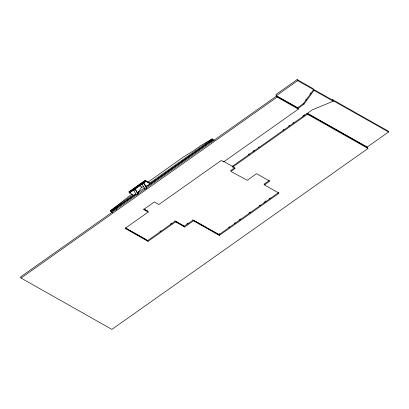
<?xml version="1.0" encoding="UTF-8"?>
<svg xmlns="http://www.w3.org/2000/svg" width="409" height="409" viewBox="0 0 409 409"><rect width="100%" height="100%" fill="white"/><g stroke="black" fill="none" stroke-linecap="round" stroke-linejoin="round"><path stroke-width="0.61" d="M136.355 195.067L133.661 190.159L133.988 189.674M138.242 192.281L141.785 187.051L143.493 186.662M305.63 100.047L306.377 99.024M310.088 93.906L310.83 92.884M297.732 108.579L303.979 104.167L314.005 90.348L313.049 88.6L297.113 79.597L275.773 94.673L276.351 95.721L297.578 107.72L303.596 103.467L313.621 89.648L297.691 80.645L297.113 79.597M115.082 210.17L114.505 209.045M209.009 142.286L210.584 141.166L211.3 141.57L210.175 141.683M112.051 212.363L110.951 211.739L110.43 210.793L131.949 194.05M112.746 212.624L111.1 211.693L114.586 208.979M111.1 211.693L136.079 193.932M137.092 193.16L138.615 192M134.045 195.482L129.459 192.884L128.937 191.939L145.297 180.379L149.842 182.946L150.364 183.892L212.675 139.868L213.774 140.492M129.484 192.905L145.849 181.34L129.459 192.884M128.937 191.939L145.297 180.379L145.819 181.325L150.41 183.922L212.619 139.965L213.713 140.584M147.761 182.302L183.452 156.944L193.227 150.941L200.599 145.732L212.153 138.922L214.352 140.164M110.43 210.793L132.966 194.868M149.842 182.946L212.153 138.922L212.675 139.868M114.479 209.071L125.757 201.1M126.8 200.364L131.483 197.061M132.521 196.325L135.64 194.122M137.204 193.017L144.484 187.869M145.947 186.841L156.453 179.413M157.393 178.753L177.271 164.709M178.247 164.019L192.879 153.682M193.886 152.966L207.971 143.017M110.951 211.739L133.999 195.456M276.351 95.721L297.691 80.645M232.169 165.977L232.741 167.025L235.155 168.385L230.886 171.402L247.235 180.303L256.576 173.707L269.73 181.141L264.393 184.914L279.066 193.201L219.311 235.42L193.447 220.804L184.643 227.026L175.558 221.888L148.022 241.346L125.093 228.386L148.206 212.056L143.661 209.49L154.331 201.949L158.876 204.52L221.187 160.492L223.657 161.887L298.35 109.116L297.772 108.068L276.54 96.069L20.45 277.005L21.028 278.054L111.887 329.403L367.977 148.467L367.4 147.419L306.857 113.206L307.435 114.254L367.977 148.467M21.028 278.054L277.118 97.117L298.35 109.116M248.248 154.617L249.286 153.881M252.915 151.32L254.47 150.221M258.105 147.654L259.137 146.918M282.997 130.062L284.035 129.331M288.703 126.033L289.741 125.297M292.854 123.099L293.892 122.368M302.711 116.136L304.787 114.673M232.358 166.325L312.364 109.801L333.217 101.202L332.256 99.459L387.972 130.946L388.55 131.995L367.21 147.071L307.22 113.17M232.741 167.025L307.435 114.254M230.502 170.706L234.771 167.69M159.914 231.489L160.952 230.753M170.308 224.147L171.862 223.043M186.657 224.147L188.212 223.048M269.347 180.446L264.01 184.214L265.098 184.827M210.482 229.71L218.733 234.372L219.776 233.641M228.605 227.399L229.648 226.663M234.321 223.36L235.364 222.629M238.999 220.057L240.558 218.953M248.871 213.084L250.431 211.98M259.265 205.737L260.303 205.006M263.938 202.435L266.019 200.967M269.137 198.764L270.175 198.028M278.682 192.506L218.927 234.725L193.063 220.103L184.26 226.325L175.175 221.192L147.639 240.645L125.256 227.997M147.306 185.865L150.41 183.922M210.43 141.258L212.619 139.965M142.971 183.329L143.646 183.176L144.392 183.595L146.78 187.941M145.205 186.274L147.485 185.752M313.432 89.3L332.64 100.154M332.834 100.507L388.55 131.995M314.005 90.348L333.217 101.202M223.493 161.315L233.161 166.78M142.639 183.994L142.097 183.948L145.123 189.454M139.469 185.742L142.107 187.235M194.52 220.691L207.179 227.844M208.278 228.467L209.377 229.086M133.661 190.159L134.403 190.579M175.517 221.141L178.723 222.956M179.791 223.559L184.065 225.978L184.643 227.026M144.602 209.301L145.609 209.868M146.621 210.441L147.629 211.013L148.206 212.056M143.784 209.076L147.823 211.361M125.609 227.956L128.339 229.5M129.433 230.114L146.356 239.679M303.401 103.119L303.979 104.167M276.54 96.069L277.118 97.117M210.569 141.182L211.177 142.276M218.733 234.372L219.311 235.42M192.869 219.756L193.447 220.804M174.98 220.84L175.558 221.888M143.646 183.176L146.632 188.61M138.201 193.892L135.2 188.805L134.98 188.973L138.012 194.479M147.444 240.298L148.022 241.346M115.875 208.084L116.785 209.73"/></g></svg>
